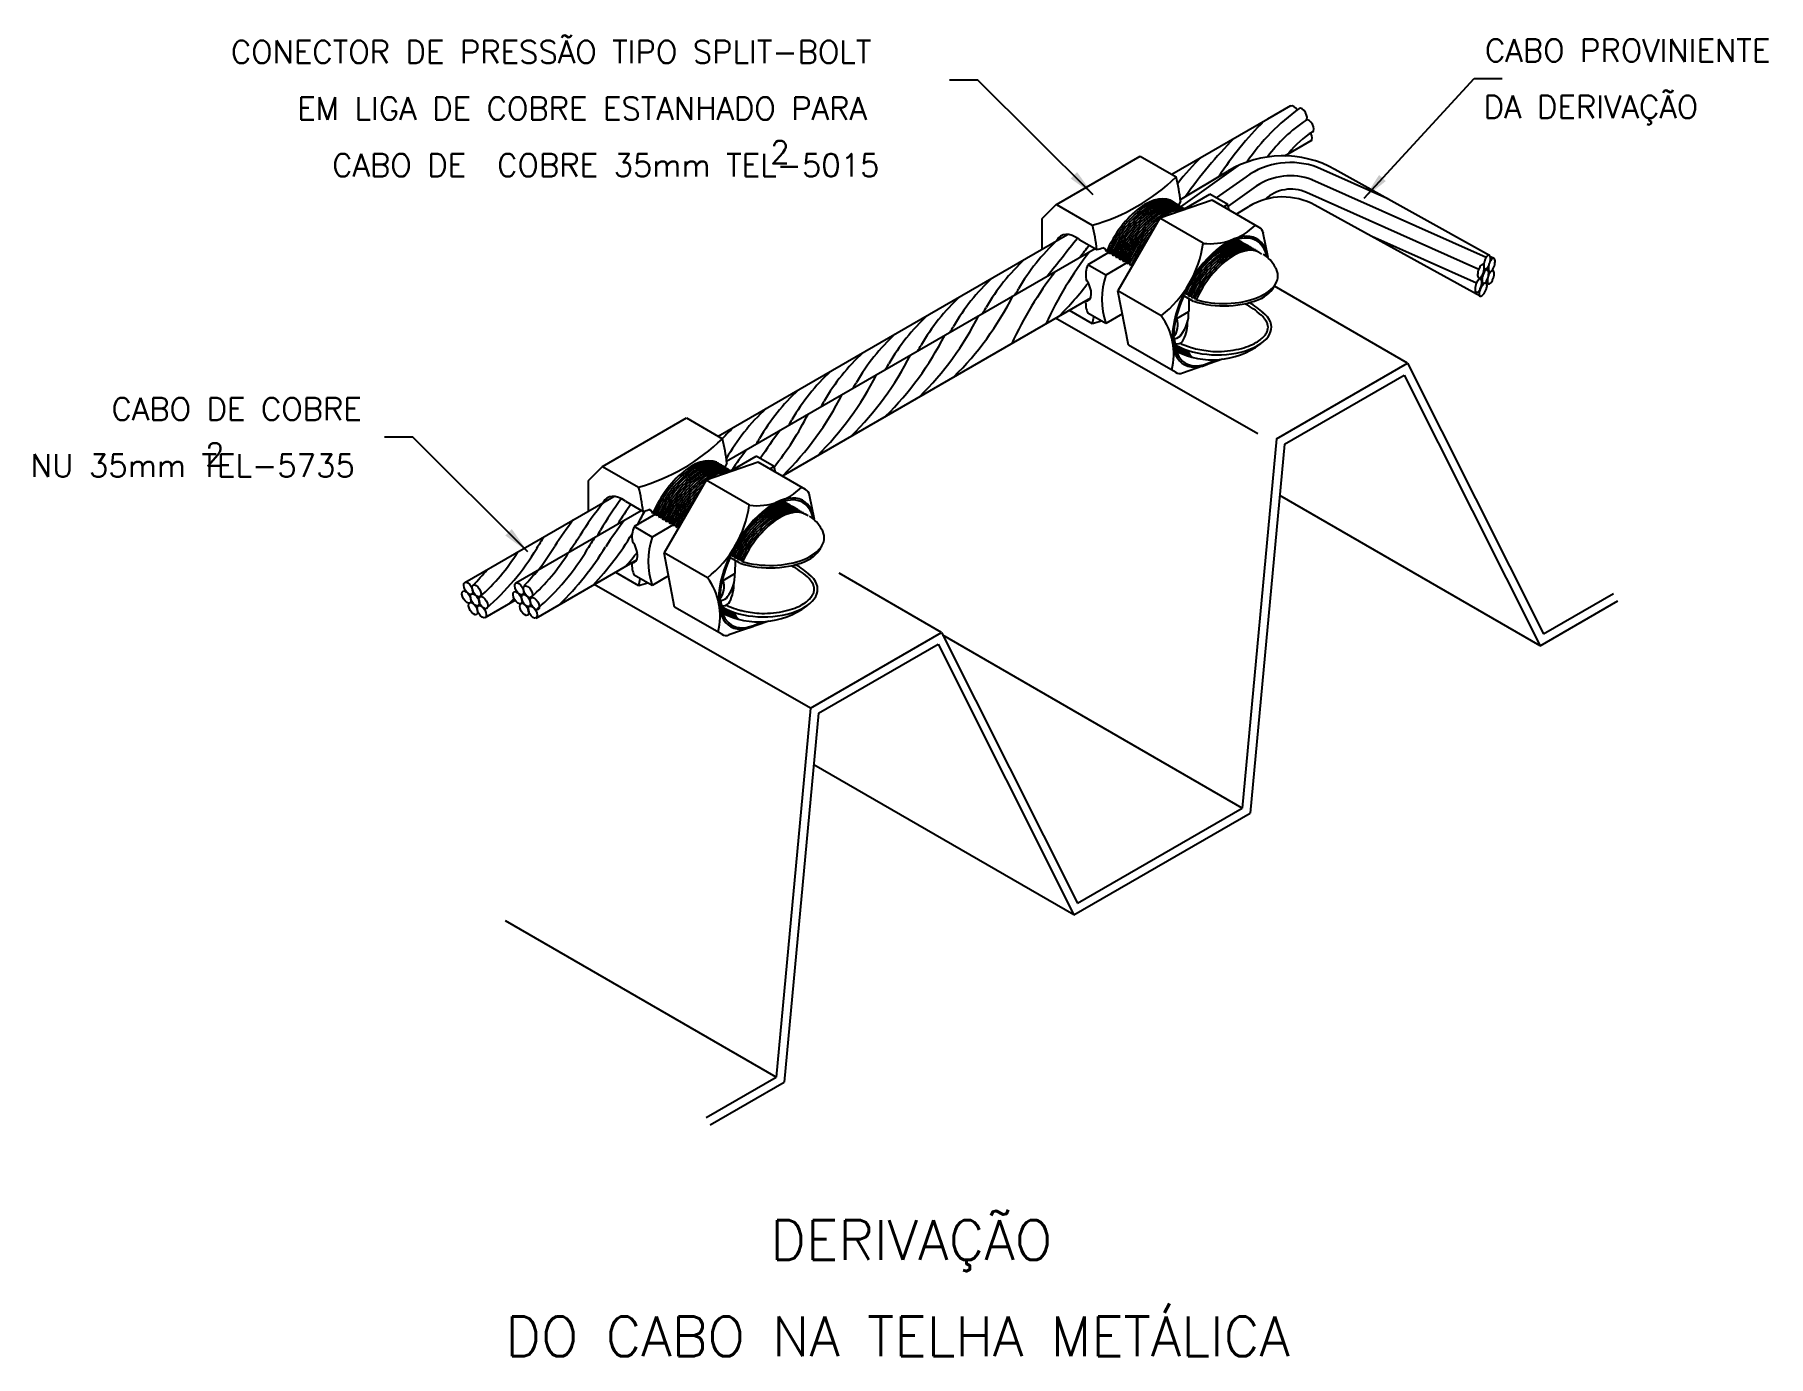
# Model space of a CAD drawing. Header units: millimetres. Extents: x -6256.3 to -6241, y -4663.5 to -4651.8.
import ezdxf
from ezdxf.enums import TextEntityAlignment as Align

# ---------------------------------------------------------------- set-up
doc = ezdxf.new("R2010")
doc.units = ezdxf.units.MM
doc.header["$LTSCALE"] = 10
doc.layers.add('Termotécnica', color=7, linetype='Continuous')
doc.styles.add('r140', font='romans.shx')
doc.styles.add('r80', font='romans.shx')

msp = doc.modelspace()

# ---------------------------------------------------------------- linework, layer by layer
at = {"layer": 'Termotécnica', "color": 2}
for p, q in [((-6248.017, -4652.202), (-6248.267, -4652.202)), ((-6246.998, -4653.214), (-6248.017, -4652.202)), ((-6244.606, -4653.246), (-6243.635, -4652.189)), ((-6243.635, -4652.189), (-6243.385, -4652.189)), ((-6245.457, -4652.545), (-6245.253, -4652.427)), ((-6246.304, -4653.034), (-6245.457, -4652.545)), ((-6245.307, -4652.871), (-6245.072, -4652.735)), ((-6247.323, -4653.3), (-6246.583, -4652.873)), ((-6246.583, -4652.873), (-6246.266, -4653.056)), ((-6246.228, -4653.256), (-6245.81, -4653.006)), ((-6243.497, -4653.75), (-6244.864, -4652.99)), ((-6247.453, -4653.426), (-6247.322, -4653.298)), ((-6247.323, -4653.3), (-6247.006, -4653.483)), ((-6246.226, -4653.272), (-6246.246, -4653.308)), ((-6245.736, -4653.385), (-6245.623, -4653.317)), ((-6243.58, -4654.111), (-6245.04, -4653.307)), ((-6247.453, -4653.43), (-6247.453, -4653.697)), ((-6245.737, -4653.384), (-6245.724, -4653.376)), ((-6250.311, -4655.348), (-6247.224, -4653.565)), ((-6247.122, -4653.609), (-6246.966, -4653.699)), ((-6250.236, -4655.568), (-6246.982, -4653.689)), ((-6246.891, -4653.696), (-6246.913, -4653.683)), ((-6246.881, -4653.717), (-6246.891, -4653.696)), ((-6246.86, -4653.713), (-6246.881, -4653.717)), ((-6246.85, -4653.735), (-6246.86, -4653.714)), ((-6246.83, -4653.732), (-6246.85, -4653.735)), ((-6246.82, -4653.753), (-6246.83, -4653.732)), ((-6246.799, -4653.75), (-6246.82, -4653.754)), ((-6246.789, -4653.772), (-6246.799, -4653.75)), ((-6246.769, -4653.768), (-6246.79, -4653.772)), ((-6246.759, -4653.79), (-6246.769, -4653.768)), ((-6246.738, -4653.786), (-6246.759, -4653.79)), ((-6246.728, -4653.807), (-6246.738, -4653.786)), ((-6246.707, -4653.803), (-6246.728, -4653.807)), ((-6246.697, -4653.825), (-6246.707, -4653.803)), ((-6243.46, -4653.774), (-6243.491, -4653.763)), ((-6246.676, -4653.821), (-6246.697, -4653.825)), ((-6246.667, -4653.843), (-6246.676, -4653.821)), ((-6246.652, -4653.84), (-6246.667, -4653.843)), ((-6243.577, -4653.957), (-6243.593, -4653.951)), ((-6243.516, -4653.878), (-6243.544, -4653.868)), ((-6243.498, -4653.894), (-6243.507, -4653.891)), ((-6249.736, -4655.693), (-6247.02, -4654.125)), ((-6246.111, -4654.156), (-6246.206, -4654.101)), ((-6246.183, -4654.095), (-6246.19, -4654.079)), ((-6246.162, -4654.091), (-6246.183, -4654.095)), ((-6246.152, -4654.112), (-6246.162, -4654.091)), ((-6246.131, -4654.109), (-6246.152, -4654.112)), ((-6246.121, -4654.129), (-6246.131, -4654.109)), ((-6243.564, -4653.981), (-6243.567, -4653.98)), ((-6243.555, -4653.998), (-6243.567, -4653.994)), ((-6243.533, -4653.992), (-6243.536, -4653.991)), ((-6243.505, -4654.002), (-6243.533, -4653.992)), ((-6247.211, -4654.235), (-6247.006, -4654.353)), ((-6246.101, -4654.126), (-6246.121, -4654.129)), ((-6246.092, -4654.14), (-6246.101, -4654.126)), ((-6246.262, -4654.545), (-6246.279, -4654.535)), ((-6246.215, -4654.533), (-6246.229, -4654.525)), ((-6251.331, -4655.614), (-6250.591, -4655.186)), ((-6250.591, -4655.186), (-6250.273, -4655.37)), ((-6253.009, -4655.357), (-6253.259, -4655.357)), ((-6251.991, -4656.369), (-6253.009, -4655.357)), ((-6251.46, -4655.74), (-6251.329, -4655.611)), ((-6251.331, -4655.614), (-6251.013, -4655.797)), ((-6250.233, -4655.585), (-6250.253, -4655.622)), ((-6251.46, -4655.743), (-6251.46, -4656.011)), ((-6252.548, -4656.639), (-6251.233, -4655.88)), ((-6251.13, -4655.922), (-6250.974, -4656.012)), ((-6252.098, -4656.643), (-6250.99, -4656.003)), ((-6250.898, -4656.009), (-6250.921, -4655.996)), ((-6250.888, -4656.031), (-6250.898, -4656.009)), ((-6250.867, -4656.027), (-6250.888, -4656.031)), ((-6250.858, -4656.049), (-6250.867, -4656.027)), ((-6250.837, -4656.045), (-6250.858, -4656.049)), ((-6250.827, -4656.067), (-6250.837, -4656.045)), ((-6250.806, -4656.063), (-6250.827, -4656.067)), ((-6250.797, -4656.085), (-6250.806, -4656.063)), ((-6250.776, -4656.082), (-6250.797, -4656.085)), ((-6250.766, -4656.103), (-6250.776, -4656.082)), ((-6250.745, -4656.1), (-6250.766, -4656.104)), ((-6250.735, -4656.121), (-6250.745, -4656.099)), ((-6250.714, -4656.117), (-6250.735, -4656.121)), ((-6250.705, -4656.139), (-6250.714, -4656.117)), ((-6250.684, -4656.135), (-6250.705, -4656.139)), ((-6250.674, -4656.156), (-6250.684, -4656.135)), ((-6250.659, -4656.154), (-6250.674, -4656.156)), ((-6250.118, -4656.47), (-6250.213, -4656.415)), ((-6250.19, -4656.409), (-6250.197, -4656.393)), ((-6250.169, -4656.405), (-6250.19, -4656.409)), ((-6250.16, -4656.426), (-6250.169, -4656.405)), ((-6250.139, -4656.422), (-6250.16, -4656.426)), ((-6250.128, -4656.443), (-6250.139, -4656.422)), ((-6251.919, -4656.953), (-6251.028, -4656.438)), ((-6251.218, -4656.549), (-6251.013, -4656.667)), ((-6250.108, -4656.44), (-6250.128, -4656.443)), ((-6250.099, -4656.453), (-6250.108, -4656.44)), ((-6252.369, -4656.949), (-6252.105, -4656.796)), ((-6250.27, -4656.859), (-6250.287, -4656.849)), ((-6250.223, -4656.847), (-6250.237, -4656.839))]:
    msp.add_line(p, q, dxfattribs=at)
at = {"layer": 'Termotécnica', "color": 1}
for p, q in [((-6245.722, -4652.959), (-6246.228, -4653.32)), ((-6244.397, -4653.25), (-6245.017, -4652.973)), ((-6245.648, -4653.055), (-6245.912, -4653.243)), ((-6245.558, -4653.139), (-6245.805, -4653.315)), ((-6243.592, -4653.874), (-6245.115, -4653.194)), ((-6243.528, -4653.77), (-6245.066, -4653.083)), ((-6245.949, -4653.262), (-6246.411, -4653.422)), ((-6246.191, -4653.339), (-6245.968, -4653.21)), ((-6245.809, -4653.302), (-6245.968, -4653.21)), ((-6245.532, -4653.503), (-6245.949, -4653.262)), ((-6245.809, -4653.302), (-6245.845, -4653.322)), ((-6246.411, -4653.422), (-6246.78, -4654.062)), ((-6246.028, -4653.643), (-6246.411, -4653.422)), ((-6245.453, -4653.77), (-6245.496, -4653.553)), ((-6243.614, -4653.996), (-6244.538, -4653.584)), ((-6246.856, -4653.723), (-6247.046, -4653.833)), ((-6246.701, -4653.817), (-6246.887, -4653.924)), ((-6246.887, -4653.924), (-6247.046, -4653.833)), ((-6246.397, -4654.283), (-6246.78, -4654.062)), ((-6246.688, -4654.542), (-6246.78, -4654.062)), ((-6246.887, -4654.352), (-6247.046, -4654.26)), ((-6246.741, -4654.267), (-6246.887, -4654.352)), ((-6246.261, -4654.307), (-6246.155, -4654.246)), ((-6246.155, -4654.13), (-6246.155, -4654.246)), ((-6246.271, -4654.783), (-6246.688, -4654.542)), ((-6246.278, -4654.483), (-6246.292, -4654.472)), ((-6245.855, -4654.668), (-6246.209, -4654.789)), ((-6249.956, -4655.576), (-6250.418, -4655.736)), ((-6250.198, -4655.653), (-6249.975, -4655.524)), ((-6249.817, -4655.616), (-6249.975, -4655.524)), ((-6249.539, -4655.817), (-6249.956, -4655.576)), ((-6249.817, -4655.616), (-6249.852, -4655.636)), ((-6250.418, -4655.736), (-6250.787, -4656.376)), ((-6250.035, -4655.957), (-6250.418, -4655.736)), ((-6249.461, -4656.084), (-6249.503, -4655.867)), ((-6250.863, -4656.037), (-6251.053, -4656.146)), ((-6250.894, -4656.238), (-6251.053, -4656.146)), ((-6250.708, -4656.131), (-6250.894, -4656.238)), ((-6250.695, -4656.856), (-6250.787, -4656.376)), ((-6250.405, -4656.597), (-6250.787, -4656.376)), ((-6250.894, -4656.666), (-6251.053, -4656.574)), ((-6250.268, -4656.621), (-6250.163, -4656.56)), ((-6250.162, -4656.444), (-6250.163, -4656.56)), ((-6250.748, -4656.581), (-6250.894, -4656.666)), ((-6250.278, -4657.097), (-6250.695, -4656.856)), ((-6250.285, -4656.797), (-6250.3, -4656.785)), ((-6249.863, -4656.981), (-6250.217, -4657.103))]:
    msp.add_line(p, q, dxfattribs=at)
at = {"layer": 'Termotécnica', "color": 3}
for p, q in [((-6244.221, -4654.703), (-6245.398, -4654.023)), ((-6245.544, -4655.327), (-6247.332, -4654.305)), ((-6245.379, -4655.371), (-6244.221, -4654.703)), ((-6244.221, -4654.703), (-6243.02, -4657.094)), ((-6245.308, -4655.417), (-6244.252, -4654.807)), ((-6244.252, -4654.807), (-6243.051, -4657.199)), ((-6245.379, -4655.371), (-6245.682, -4658.632)), ((-6245.308, -4655.417), (-6245.611, -4658.677)), ((-6243.051, -4657.199), (-6245.35, -4655.871)), ((-6248.338, -4657.08), (-6249.242, -4656.558)), ((-6249.496, -4657.749), (-6251.405, -4656.657)), ((-6243.051, -4657.199), (-6242.364, -4656.802)), ((-6243.02, -4657.094), (-6242.402, -4656.738)), ((-6249.496, -4657.749), (-6248.338, -4657.08)), ((-6249.425, -4657.794), (-6248.369, -4657.184)), ((-6248.369, -4657.184), (-6247.168, -4659.576)), ((-6248.338, -4657.08), (-6247.137, -4659.472)), ((-6245.682, -4658.632), (-6248.325, -4657.105)), ((-6249.496, -4657.749), (-6249.799, -4661.009)), ((-6249.425, -4657.794), (-6249.728, -4661.054)), ((-6247.168, -4659.576), (-6249.467, -4658.249)), ((-6247.168, -4659.576), (-6245.611, -4658.677)), ((-6247.137, -4659.472), (-6245.682, -4658.632)), ((-6249.799, -4661.009), (-6252.19, -4659.629)), ((-6250.417, -4661.366), (-6249.799, -4661.009)), ((-6250.38, -4661.43), (-6249.728, -4661.054))]:
    msp.add_line(p, q, dxfattribs=at)
at = {"layer": 'Termotécnica', "color": 2}
for points in [[(-6243.538, -4653.868, 0.207457), (-6243.529, -4653.867, 0.095933), (-6243.516, -4653.856, 0.052726), (-6243.505, -4653.839, 0.039847), (-6243.496, -4653.815, 0.039847), (-6243.49, -4653.79, 0.052726), (-6243.49, -4653.77, 0.095933), (-6243.494, -4653.753, 0.207457), (-6243.501, -4653.747, 0.207457), (-6243.509, -4653.748, 0.095933), (-6243.523, -4653.76, 0.052726), (-6243.533, -4653.777, 0.039847), (-6243.542, -4653.801, 0.039847), (-6243.548, -4653.826, 0.027092), (-6243.549, -4653.836, 0.095933)], [(-6243.497, -4653.895, 0.207457), (-6243.488, -4653.894, 0.095933), (-6243.475, -4653.882, 0.052726), (-6243.465, -4653.866, 0.039847), (-6243.455, -4653.842, 0.039847), (-6243.45, -4653.816, 0.052726), (-6243.449, -4653.797, 0.095933), (-6243.454, -4653.78, 0.207457), (-6243.46, -4653.774, 0.207457), (-6243.469, -4653.775, 0.095933), (-6243.482, -4653.787, 0.052726), (-6243.492, -4653.803, 0.001764), (-6243.493, -4653.804, 0.039847)], [(-6243.544, -4653.863, 0.1939), (-6243.538, -4653.868, 0.207457)], [(-6243.491, -4653.895, 0.049151), (-6243.501, -4653.911, 0.039847), (-6243.51, -4653.935, 0.039847), (-6243.516, -4653.96, 0.052726), (-6243.517, -4653.979, 0.095933), (-6243.512, -4653.997, 0.207457), (-6243.505, -4654.002, 0.207457)], [(-6243.505, -4653.838, 0.023019), (-6243.507, -4653.853, 0.052726), (-6243.508, -4653.872, 0.095933), (-6243.503, -4653.889, 0.207457), (-6243.497, -4653.895, 0.207457)], [(-6243.505, -4654.002, 0.207457), (-6243.497, -4654.001, 0.095933), (-6243.484, -4653.989, 0.052726), (-6243.473, -4653.973, 0.039847), (-6243.464, -4653.949, 0.039847), (-6243.458, -4653.924, 0.052726), (-6243.457, -4653.904, 0.095933), (-6243.462, -4653.887, 0.207457), (-6243.469, -4653.881, 0.130458), (-6243.474, -4653.881, 0.095933)]]:
    msp.add_lwpolyline(points, format="xyb", dxfattribs=at)
for points in [[(-6243.615, -4654.077, 0.207457), (-6243.606, -4654.076, 0.095933), (-6243.593, -4654.065, 0.052726), (-6243.582, -4654.048, 0.039847), (-6243.573, -4654.024, 0.039847), (-6243.567, -4653.999, 0.052726), (-6243.567, -4653.979, 0.095933), (-6243.571, -4653.962, 0.207457), (-6243.578, -4653.957, 0.207457), (-6243.586, -4653.957, 0.095933), (-6243.6, -4653.969, 0.052726), (-6243.61, -4653.986, 0.039847), (-6243.62, -4654.01, 0.039847), (-6243.625, -4654.035, 0.052726), (-6243.626, -4654.054, 0.095933), (-6243.621, -4654.072, 0.207457)], [(-6243.592, -4653.952, 0.207457), (-6243.583, -4653.951, 0.095933), (-6243.57, -4653.939, 0.052726), (-6243.56, -4653.922, 0.039847), (-6243.55, -4653.898, 0.039847), (-6243.545, -4653.873, 0.052726), (-6243.544, -4653.854, 0.095933), (-6243.549, -4653.836, 0.207457), (-6243.555, -4653.831, 0.207457), (-6243.564, -4653.832, 0.095933), (-6243.577, -4653.843, 0.052726), (-6243.587, -4653.86, 0.039847), (-6243.597, -4653.884, 0.039847), (-6243.602, -4653.909, 0.052726), (-6243.603, -4653.929, 0.095933), (-6243.598, -4653.946, 0.207457)], [(-6243.553, -4653.998, 0.207457), (-6243.545, -4653.997, 0.095933), (-6243.531, -4653.986, 0.052726), (-6243.521, -4653.969, 0.039847), (-6243.511, -4653.945, 0.039847), (-6243.506, -4653.92, 0.052726), (-6243.505, -4653.9, 0.095933), (-6243.51, -4653.883, 0.207457), (-6243.516, -4653.878, 0.207457), (-6243.525, -4653.879, 0.095933), (-6243.538, -4653.89, 0.052726), (-6243.549, -4653.907, 0.039847), (-6243.558, -4653.931, 0.039847), (-6243.564, -4653.956, 0.052726), (-6243.564, -4653.976, 0.095933), (-6243.56, -4653.993, 0.207457)], [(-6243.582, -4654.11, 0.207457), (-6243.574, -4654.11, 0.095933), (-6243.559, -4654.101, 0.052726), (-6243.546, -4654.086, 0.039847), (-6243.533, -4654.063, 0.039847), (-6243.524, -4654.039, 0.052726), (-6243.52, -4654.02, 0.095933), (-6243.523, -4654.002, 0.207457), (-6243.528, -4653.996, 0.207457), (-6243.537, -4653.996, 0.095933), (-6243.552, -4654.005, 0.052726), (-6243.564, -4654.02, 0.039847), (-6243.577, -4654.042, 0.039847), (-6243.586, -4654.067, 0.052726), (-6243.59, -4654.086, 0.095933), (-6243.588, -4654.104, 0.207457)]]:
    msp.add_lwpolyline(points, format="xyb", close=True, dxfattribs=at)
at = {"layer": 'Termotécnica', "color": 1}
for centre, radius, start, end in [((-6243.354, -4654.709), 3.027, 134.8904, 146.8849), ((-6244.09, -4653.977), 1.873, 125.5176, 145.8706), ((-6244.347, -4653.705), 1.384, 123.8813, 143.4553), ((-6242.787, -4655.633), 4.161, 135.5361, 144.7318), ((-6244.672, -4653.303), 0.752, 120.9836, 142.8263), ((-6244.773, -4654.245), 1.862, 132.9609, 142.6012), ((-6245.255, -4653.611), 0.681, 69.5218, 125.3157), ((-6245.258, -4653.585), 0.538, 69.0575, 123.9365), ((-6245.252, -4653.496), 0.331, 65.6922, 133.515), ((-6246.463, -4653.516), 0.687, 13.8536, 18.1051), ((-6245.967, -4653.074), 0.573, 263.8935, 314.4196), ((-6245.568, -4653.567), 0.0739, 10.8846, 60), ((-6246.048, -4654.981), 1.862, 132.9609, 149.8631), ((-6744.001, -4259.682), 634.068, 321.553856, 321.592437), ((-6267.77, -4637.498), 26.291, 321.7725, 322.0686), ((-6247.004, -4653.506), 0.986, 307.9752, 352.0031), ((-6246.334, -4655.146), 1.862, 132.9609, 149.8631), ((-6244.312, -4655.802), 3.426, 142.5428, 155.0082), ((-6246.623, -4655.313), 1.862, 132.9609, 149.8631), ((-6244.613, -4655.976), 3.426, 142.5428, 155.0082), ((-6246.853, -4653.92), 0.212, 155.5864, 191.3137), ((-6246.233, -4654.138), 0.688, 161.8949, 198.1051), ((-6246.908, -4655.478), 1.862, 132.9609, 149.8631), ((-6250.171, -4652.857), 2.763, 314.6647, 333.0911), ((-6249.231, -4653.143), 1.814, 328.2738, 330.1267), ((-6249.242, -4652.321), 2.763, 314.6647, 322.7987), ((-6249.517, -4653.308), 1.814, 328.2738, 330.1267), ((-6246.841, -4654.171), 0.224, 175.3313, 203.5925), ((-6246.46, -4654.261), 0.305, 321.3212, 2.7333), ((-6247.194, -4655.643), 1.862, 132.9609, 149.8631), ((-6250.472, -4653.031), 2.763, 314.6647, 333.0911), ((-6249.806, -4653.475), 1.814, 328.2738, 330.1267), ((-6246.858, -4654.62), 0.571, 345.499, 36.1918), ((-6246.408, -4654.365), 0.158, 317.1076, 21.3624), ((-6246.498, -4654.341), 0.334, 332.7069, 1.9672), ((-6247.479, -4655.807), 1.862, 132.9609, 149.8631), ((-6250.774, -4653.206), 2.763, 314.6647, 333.0911), ((-6250.091, -4653.64), 1.814, 328.2738, 330.1267), ((-6246.282, -4654.411), 0.072, 273.0434, 328.3427), ((-6246.257, -4654.472), 0.0603, 270.1402, 338.8672), ((-6247.764, -4655.972), 1.862, 132.9609, 149.8631), ((-6251.076, -4653.38), 2.763, 314.6647, 333.0911), ((-6250.377, -4653.805), 1.814, 328.2738, 330.1267), ((-6248.049, -4656.137), 1.862, 132.9609, 149.8631), ((-6251.377, -4653.554), 2.763, 314.6647, 333.0911), ((-6250.662, -4653.969), 1.814, 328.2738, 330.1267), ((-6246.234, -4654.719), 0.0739, 240, 289.1154), ((-6248.335, -4656.302), 1.862, 132.9609, 149.8631), ((-6251.679, -4653.728), 2.763, 314.6647, 333.0911), ((-6250.947, -4654.134), 1.814, 328.2738, 330.1267), ((-6248.62, -4656.466), 1.862, 132.9609, 150.3954), ((-6251.98, -4653.902), 2.763, 321.5518, 333.0911), ((-6248.905, -4656.631), 1.862, 132.9609, 137.3342), ((-6247.045, -4657.38), 3.426, 142.5428, 147.6254), ((-6251.232, -4654.299), 1.814, 328.2738, 330.1267), ((-6247.341, -4657.551), 3.426, 142.5428, 146.2805), ((-6251.518, -4654.463), 1.814, 328.2738, 330.1267), ((-6250.47, -4655.829), 0.687, 13.8536, 18.1051), ((-6249.974, -4655.388), 0.573, 263.8935, 314.4196), ((-6249.17, -4657.697), 2.783, 140.6074, 148.0944), ((-6248.66, -4657.744), 3.112, 143.6548, 149.7837), ((-6248.541, -4657.744), 3.112, 144.7775, 148.6132), ((-6251.012, -4655.82), 0.986, 307.9752, 352.0031), ((-6249.576, -4655.881), 0.0739, 10.8846, 60), ((-6248.871, -4658.17), 3.426, 142.5428, 147.3042), ((-6248.421, -4658.174), 3.426, 142.5428, 147.3042), ((-6253.426, -4654.776), 2.757, 330.6066, 333.4539), ((-6250.092, -4657.419), 2.118, 146.0117, 149.3417), ((-6253.876, -4654.772), 2.757, 324.4914, 328.1717), ((-6249.642, -4657.423), 2.118, 146.0117, 149.3417), ((-6253.426, -4654.776), 2.757, 316.8478, 328.6585), ((-6252.922, -4655.274), 1.814, 328.2738, 330.1267), ((-6250.86, -4656.234), 0.212, 155.5864, 191.3137), ((-6250.24, -4656.452), 0.688, 161.8949, 198.1051), ((-6253.559, -4655.467), 1.731, 311.4044, 328.5956), ((-6253.776, -4655.225), 2.17, 310.883, 329.117), ((-6253.109, -4655.471), 1.731, 311.4044, 328.5956), ((-6253.326, -4655.229), 2.17, 310.883, 329.117), ((-6254.103, -4654.864), 2.763, 323.0054, 328.2103), ((-6253.653, -4654.868), 2.763, 314.6647, 328.2103), ((-6252.472, -4655.278), 1.814, 317.7828, 323.0098), ((-6254.704, -4654.566), 3.062, 316.7715, 320.1887), ((-6254.254, -4654.569), 3.062, 316.7715, 320.1887), ((-6250.848, -4656.485), 0.224, 175.3313, 203.5925), ((-6250.468, -4656.574), 0.305, 321.3212, 2.7333), ((-6250.865, -4656.934), 0.571, 345.499, 36.1918), ((-6250.415, -4656.678), 0.158, 317.1076, 21.3624), ((-6250.506, -4656.655), 0.334, 332.7069, 1.9672), ((-6254.103, -4654.864), 2.763, 314.7103, 316.0743), ((-6250.289, -4656.725), 0.072, 273.0434, 328.3427), ((-6250.264, -4656.785), 0.0603, 270.1402, 338.8672), ((-6250.242, -4657.044), 0.0642, 235.9659, 293.1495)]:
    msp.add_arc(centre, radius, start, end, dxfattribs=at)
at = {"layer": 'Termotécnica', "color": 2}
for centre, radius, start, end in [((-6245.323, -4653.817), 0.946, 60.9416, 120.9439), ((-6247.482, -4651.805), 1.745, 285.8241, 314.1759), ((-6248.018, -4653.491), 1.805, 6.9569, 13.9344), ((-6245.323, -4653.817), 0.583, 60.9416, 120.9439), ((-6248.759, -4653.918), 1.807, 6.984, 13.9344), ((-6247.442, -4652.019), 1.746, 285.8241, 287.6369), ((-6245.636, -4653.977), 0.274, 26.4242, 59.497), ((-6245.633, -4653.884), 0.273, 297.3192, 339.4448), ((-6245.961, -4654.77), 0.665, 47.8924, 63.0928), ((-6245.914, -4654.707), 0.614, 46.866, 61.3786), ((-6248.759, -4653.918), 1.807, 346.0656, 348.0801), ((-6247.482, -4652.673), 1.746, 285.8241, 288.5405), ((-6245.943, -4653.973), 0.7, 242.6705, 306.7217), ((-6251.489, -4654.118), 1.745, 285.8241, 314.1759), ((-6252.025, -4655.804), 1.805, 6.984, 13.9344), ((-6252.767, -4656.232), 1.807, 6.984, 13.9344), ((-6251.45, -4654.332), 1.746, 285.8241, 287.6369), ((-6249.643, -4656.291), 0.274, 26.4242, 59.497), ((-6249.64, -4656.197), 0.273, 297.3192, 339.4448), ((-6249.968, -4657.083), 0.665, 47.8924, 63.0928), ((-6249.921, -4657.021), 0.614, 46.866, 61.3786), ((-6252.767, -4656.232), 1.807, 346.0656, 348.0801), ((-6251.489, -4654.987), 1.746, 285.8241, 288.5405), ((-6249.95, -4656.287), 0.7, 242.6705, 306.7217)]:
    msp.add_arc(centre, radius, start, end, dxfattribs=at)
for centre, major_axis, ratio, start_param, end_param in [((-6245.223, -4652.483), (-0.0299, 0.0519), 0.509483, 4.765756, 6.283185), ((-6245.149, -4652.504), (-0.0299, 0.0519), 0.509483, 3.143946, 6.283185), ((-6245.089, -4652.607), (-0.0299, 0.0519), 0.509483, 3.141593, 6.283185), ((-6245.104, -4652.686), (-0.0299, 0.0519), 0.509483, 3.141593, 4.693232), ((-6247.122, -4653.851), (-0.159, 0.275), 0.509483, 5.438574, 6.617471), ((-6245.878, -4654.176), (0.321, 0.556), 0.500279, -0.498152, 1.725871), ((-6245.843, -4653.933), (0.476, 0.002), 0.509483, 4.157937, 6.597026), ((-6245.9, -4654.386), (0.476, 0.002), 0.509483, -2.437266, 0.576951), ((-6245.842, -4653.933), (0.497, 0.002), 0.529306, 4.139289, 5.448871), ((-6245.861, -4654.147), (-0.321, -0.556), 0.500279, -0.592139, 0.710524), ((-6251.129, -4656.165), (-0.159, 0.275), 0.509483, 5.438574, 6.617471), ((-6249.885, -4656.489), (0.321, 0.556), 0.500279, -0.498152, 1.725871), ((-6249.85, -4656.246), (0.476, 0.002), 0.509483, 4.157937, 6.597026), ((-6249.908, -4656.7), (0.476, 0.002), 0.509483, -2.437266, 0.576951), ((-6249.849, -4656.247), (0.497, 0.002), 0.529306, 4.139289, 5.448871), ((-6249.869, -4656.46), (-0.321, -0.556), 0.500279, -0.592139, 0.710524)]:
    msp.add_ellipse(centre, major_axis=major_axis, ratio=ratio, start_param=start_param, end_param=end_param, dxfattribs=at)
at = {"layer": 'Termotécnica', "color": 1}
for centre, major_axis, ratio, start_param, end_param in [((-6246.582, -4653.748), (0.276, 0.478), 0.509483, -0.069099, 1.793729), ((-6246.567, -4653.757), (0.276, 0.478), 0.509483, -0.066887, 1.769836), ((-6246.552, -4653.767), (0.276, 0.478), 0.509483, 0.000834, 1.792129), ((-6246.537, -4653.776), (0.276, 0.478), 0.509483, -0.059235, 1.769943), ((-6246.521, -4653.784), (0.276, 0.478), 0.509483, 0.000081, 1.792977), ((-6246.506, -4653.793), (0.276, 0.478), 0.509483, 0.069442, 1.769727), ((-6246.491, -4653.803), (0.276, 0.478), 0.509483, 0.000081, 1.792977), ((-6246.476, -4653.812), (0.276, 0.478), 0.509483, 0.069442, 1.769727), ((-6246.46, -4653.821), (0.276, 0.478), 0.509483, 0.000081, 1.792977), ((-6246.445, -4653.83), (0.276, 0.478), 0.509483, 0.069442, 1.769727), ((-6246.429, -4653.838), (0.276, 0.478), 0.509483, 0.159074, 1.793724), ((-6246.414, -4653.847), (0.276, 0.478), 0.509483, 0.259192, 1.76988), ((-6246.399, -4653.856), (0.276, 0.478), 0.509483, 0.941317, 1.792524), ((-6246.383, -4653.865), (0.276, 0.478), 0.509483, 1.054898, 1.770095), ((-6246.369, -4653.877), (0.276, 0.478), 0.509483, 1.207524, 1.787348), ((-6245.874, -4654.159), (-0.321, -0.556), 0.500279, -3.678206, 0.756013), ((-6245.896, -4654.15), (0.276, 0.478), 0.509483, -0.069442, 1.74457), ((-6245.88, -4654.159), (0.276, 0.478), 0.509483, -0.069442, 1.721827), ((-6245.865, -4654.167), (0.276, 0.478), 0.509483, -0.069442, 1.745409), ((-6245.85, -4654.176), (0.276, 0.478), 0.509483, -0.069442, 1.720495), ((-6245.834, -4654.185), (0.276, 0.478), 0.509483, -0.069442, 1.742476), ((-6245.911, -4654.141), (0.276, 0.478), 0.509483, -0.069442, 0.949973), ((-6245.926, -4654.132), (0.276, 0.478), 0.509483, -0.069442, 0.546266), ((-6245.943, -4654.126), (0.276, 0.478), 0.509483, -0.069442, 0.386689), ((-6245.957, -4654.114), (0.276, 0.478), 0.509483, -0.050881, 0.23141), ((-6245.972, -4654.106), (0.276, 0.478), 0.509483, -0.063361, 0.132148), ((-6245.988, -4654.097), (0.276, 0.478), 0.509483, -0.084808, 0.063993), ((-6245.819, -4654.194), (0.276, 0.478), 0.509483, -0.069442, 1.726452), ((-6245.804, -4654.203), (0.276, 0.478), 0.509483, -0.080951, 1.732748), ((-6247.114, -4654.019), (-0.074, 0.129), 0.509483, 2.820425, 4.869091), ((-6245.864, -4654.16), (0.321, 0.556), 0.500279, 1.758319, 2.412877), ((-6246.237, -4654.454), (0.0489, 0.0625), 0.509483, 2.225509, 3.37668), ((-6246.223, -4654.465), (0.0489, 0.0625), 0.509483, 2.225509, 3.514547), ((-6245.932, -4654.151), (0.276, 0.478), 0.509483, 2.755729, 3.035473), ((-6245.924, -4654.152), (0.276, 0.478), 0.509483, 2.750518, 3.049868), ((-6245.947, -4654.142), (0.276, 0.478), 0.509483, 2.903189, 3.049868), ((-6245.954, -4654.139), (0.276, 0.478), 0.509483, 2.965674, 3.046744), ((-6245.909, -4654.161), (0.276, 0.478), 0.509483, 2.748319, 3.029066), ((-6245.904, -4654.162), (0.276, 0.478), 0.509483, 2.754666, 3.049868), ((-6245.888, -4654.171), (0.276, 0.478), 0.509483, 2.749818, 3.007121), ((-6245.887, -4654.167), (0.276, 0.478), 0.509483, 2.770883, 3.049868), ((-6245.871, -4654.176), (0.276, 0.478), 0.509483, 2.767564, 3.020551), ((-6245.868, -4654.175), (0.276, 0.478), 0.509483, 2.77827, 3.049868), ((-6245.853, -4654.183), (0.276, 0.478), 0.509483, 2.76593, 3.012858), ((-6245.851, -4654.18), (0.276, 0.478), 0.509483, 2.779602, 3.049868), ((-6245.836, -4654.189), (0.276, 0.478), 0.509483, 2.77085, 3.007121), ((-6245.834, -4654.185), (0.276, 0.478), 0.509483, 2.78885, 3.049868), ((-6245.819, -4654.194), (0.276, 0.478), 0.509483, 2.77085, 3.007121), ((-6250.59, -4656.062), (0.276, 0.478), 0.509483, -0.069099, 1.793729), ((-6250.575, -4656.071), (0.276, 0.478), 0.509483, -0.066887, 1.769836), ((-6250.559, -4656.08), (0.276, 0.478), 0.509483, 0.000834, 1.792129), ((-6250.544, -4656.089), (0.276, 0.478), 0.509483, -0.059235, 1.769943), ((-6250.529, -4656.098), (0.276, 0.478), 0.509483, 0.000081, 1.792977), ((-6250.513, -4656.107), (0.276, 0.478), 0.509483, 0.069442, 1.769727), ((-6250.498, -4656.116), (0.276, 0.478), 0.509483, 0.000081, 1.792977), ((-6250.483, -4656.125), (0.276, 0.478), 0.509483, 0.069442, 1.769727), ((-6250.468, -4656.134), (0.276, 0.478), 0.509483, 0.000081, 1.792977), ((-6250.452, -4656.143), (0.276, 0.478), 0.509483, 0.069442, 1.769727), ((-6250.437, -4656.152), (0.276, 0.478), 0.509483, 0.159074, 1.793724), ((-6250.421, -4656.161), (0.276, 0.478), 0.509483, 0.259192, 1.76988), ((-6250.406, -4656.169), (0.276, 0.478), 0.509483, 0.941317, 1.792524), ((-6250.391, -4656.178), (0.276, 0.478), 0.509483, 1.054898, 1.770095), ((-6250.377, -4656.19), (0.276, 0.478), 0.509483, 1.207524, 1.787348), ((-6249.882, -4656.472), (-0.321, -0.556), 0.500279, -3.678206, 0.756013), ((-6249.903, -4656.463), (0.276, 0.478), 0.509483, -0.069442, 1.74457), ((-6249.888, -4656.472), (0.276, 0.478), 0.509483, -0.069442, 1.721827), ((-6249.872, -4656.481), (0.276, 0.478), 0.509483, -0.069442, 1.745409), ((-6249.918, -4656.454), (0.276, 0.478), 0.509483, -0.069442, 0.949973), ((-6249.934, -4656.446), (0.276, 0.478), 0.509483, -0.069442, 0.546266), ((-6249.95, -4656.44), (0.276, 0.478), 0.509483, -0.069442, 0.386689), ((-6249.964, -4656.428), (0.276, 0.478), 0.509483, -0.050881, 0.23141), ((-6249.98, -4656.419), (0.276, 0.478), 0.509483, -0.063361, 0.132148), ((-6249.995, -4656.41), (0.276, 0.478), 0.509483, -0.084808, 0.063993), ((-6249.857, -4656.49), (0.276, 0.478), 0.509483, -0.069442, 1.720495), ((-6249.842, -4656.499), (0.276, 0.478), 0.509483, -0.069442, 1.742476), ((-6249.826, -4656.508), (0.276, 0.478), 0.509483, -0.069442, 1.726452), ((-6249.811, -4656.517), (0.276, 0.478), 0.509483, -0.080951, 1.732748), ((-6251.121, -4656.332), (-0.074, 0.129), 0.509483, 2.820425, 4.869091), ((-6249.871, -4656.473), (0.321, 0.556), 0.500279, 1.758319, 2.412877), ((-6250.245, -4656.767), (0.0489, 0.0625), 0.509483, 2.225509, 3.37668), ((-6250.23, -4656.778), (0.0489, 0.0625), 0.509483, 2.225509, 3.514547), ((-6249.939, -4656.464), (0.276, 0.478), 0.509483, 2.755729, 3.035473), ((-6249.932, -4656.465), (0.276, 0.478), 0.509483, 2.750518, 3.049868), ((-6249.916, -4656.474), (0.276, 0.478), 0.509483, 2.748319, 3.029066), ((-6249.911, -4656.476), (0.276, 0.478), 0.509483, 2.754666, 3.049868), ((-6249.896, -4656.484), (0.276, 0.478), 0.509483, 2.749818, 3.007121), ((-6249.894, -4656.481), (0.276, 0.478), 0.509483, 2.770883, 3.049868), ((-6249.954, -4656.455), (0.276, 0.478), 0.509483, 2.903189, 3.049868), ((-6249.962, -4656.453), (0.276, 0.478), 0.509483, 2.965674, 3.046744), ((-6249.879, -4656.489), (0.276, 0.478), 0.509483, 2.767564, 3.020551), ((-6249.875, -4656.488), (0.276, 0.478), 0.509483, 2.77827, 3.049868), ((-6249.86, -4656.497), (0.276, 0.478), 0.509483, 2.76593, 3.012858), ((-6249.858, -4656.494), (0.276, 0.478), 0.509483, 2.779602, 3.049868), ((-6249.843, -4656.503), (0.276, 0.478), 0.509483, 2.77085, 3.007121), ((-6249.842, -4656.499), (0.276, 0.478), 0.509483, 2.78885, 3.049868), ((-6249.826, -4656.508), (0.276, 0.478), 0.509483, 2.77085, 3.007121)]:
    msp.add_ellipse(centre, major_axis=major_axis, ratio=ratio, start_param=start_param, end_param=end_param, dxfattribs=at)
at = {"layer": 'Termotécnica', "color": 2}
for centre, major_axis in [((-6252.534, -4656.768), (-0.0299, 0.0518)), ((-6252.518, -4656.691), (-0.0299, 0.0518)), ((-6252.445, -4656.713), (-0.0299, 0.0518)), ((-6252.083, -4656.774), (0.0299, -0.0519)), ((-6252.068, -4656.695), (0.0299, -0.0519)), ((-6251.991, -4656.722), (0.0299, -0.0519)), ((-6252.475, -4656.87), (-0.0299, 0.0518)), ((-6252.459, -4656.793), (-0.0299, 0.0518)), ((-6252.399, -4656.897), (-0.0299, 0.0518)), ((-6252.385, -4656.817), (-0.0299, 0.0518)), ((-6252.023, -4656.876), (0.0299, -0.0519)), ((-6252.008, -4656.798), (0.0299, -0.0519)), ((-6251.949, -4656.901), (0.0299, -0.0519)), ((-6251.931, -4656.826), (0.0299, -0.0519))]:
    msp.add_ellipse(centre, major_axis=major_axis, ratio=0.509483, dxfattribs=at)
for points in [[(-6246.215, -4654.533), (-6246.137, -4654.564), (-6246.094, -4654.575), (-6246.017, -4654.589), (-6245.948, -4654.6), (-6245.839, -4654.598), (-6245.736, -4654.585), (-6245.646, -4654.561), (-6245.575, -4654.53), (-6245.523, -4654.498), (-6245.488, -4654.466), (-6245.468, -4654.437), (-6245.457, -4654.41), (-6245.453, -4654.384), (-6245.457, -4654.359), (-6245.468, -4654.332), (-6245.489, -4654.304), (-6245.498, -4654.292), (-6245.509, -4654.281), (-6245.515, -4654.276)], [(-6250.223, -4656.847), (-6250.145, -4656.877), (-6250.101, -4656.889), (-6250.024, -4656.902), (-6249.955, -4656.913), (-6249.847, -4656.912), (-6249.743, -4656.898), (-6249.653, -4656.874), (-6249.582, -4656.844), (-6249.53, -4656.811), (-6249.496, -4656.779), (-6249.475, -4656.75), (-6249.464, -4656.723), (-6249.461, -4656.698), (-6249.464, -4656.673), (-6249.475, -4656.646), (-6249.496, -4656.617), (-6249.505, -4656.606), (-6249.516, -4656.594), (-6249.523, -4656.59)]]:
    msp.add_open_spline(points, degree=3, knots=[3.942773, 3.942773, 3.942773, 3.942773, 4.152047, 4.373331, 4.607258, 4.841184, 5.075111, 5.298225, 5.504103, 5.689757, 5.855803, 6.005181, 6.14422, 6.28326, 6.422299, 6.561339, 6.707536, 6.872139, 7.036742, 7.036742, 7.036742, 7.036742], dxfattribs=at)
for points in [[(-6247.141, -4653.014), (-6247.198, -4653.071), (-6246.998, -4653.214)], [(-6244.473, -4653.039), (-6244.414, -4653.094), (-6244.606, -4653.246)], [(-6252.133, -4656.168), (-6252.19, -4656.225), (-6251.991, -4656.369)]]:
    msp.add_solid(points, dxfattribs=at)

# ---------------------------------------------------------------- texts
at = {"layer": 'Termotécnica', "color": 2, "style": 'r80'}
for s, p in [('CONECTOR DE PRESSÃO TIPO SPLIT-BOLT', (-6254.615, -4652.053)), ('CABO PROVINIENTE ', (-6243.538, -4652.039)), ('DA DERIVAÇÃO', (-6243.549, -4652.539)), (' EM LIGA DE COBRE ESTANHADO PARA', (-6254.165, -4652.552)), ('CABO DE  COBRE 35mm TEL-5015', (-6253.72, -4653.053)), ('CABO DE COBRE', (-6255.669, -4655.207)), ('NU 35mm TEL-5735', (-6256.382, -4655.707))]:
    msp.add_text(s, height=0.2, dxfattribs=at).set_placement(p)
for p in [(-6249.851, -4652.839), (-6254.842, -4655.508)]:
    msp.add_text('2', height=0.2, dxfattribs=at).set_placement(p, align=Align.MIDDLE_LEFT)
at = {"layer": 'Termotécnica', "color": 5, "style": 'r140'}
for s, p in [(' DERIVAÇÃO', (-6248.725, -4662.728)), ('DO CABO NA TELHA METÁLICA', (-6248.725, -4663.579))]:
    msp.add_text(s, height=0.35, dxfattribs=at).set_placement(p, align=Align.BOTTOM_CENTER)

doc.saveas('drawing.dxf')
